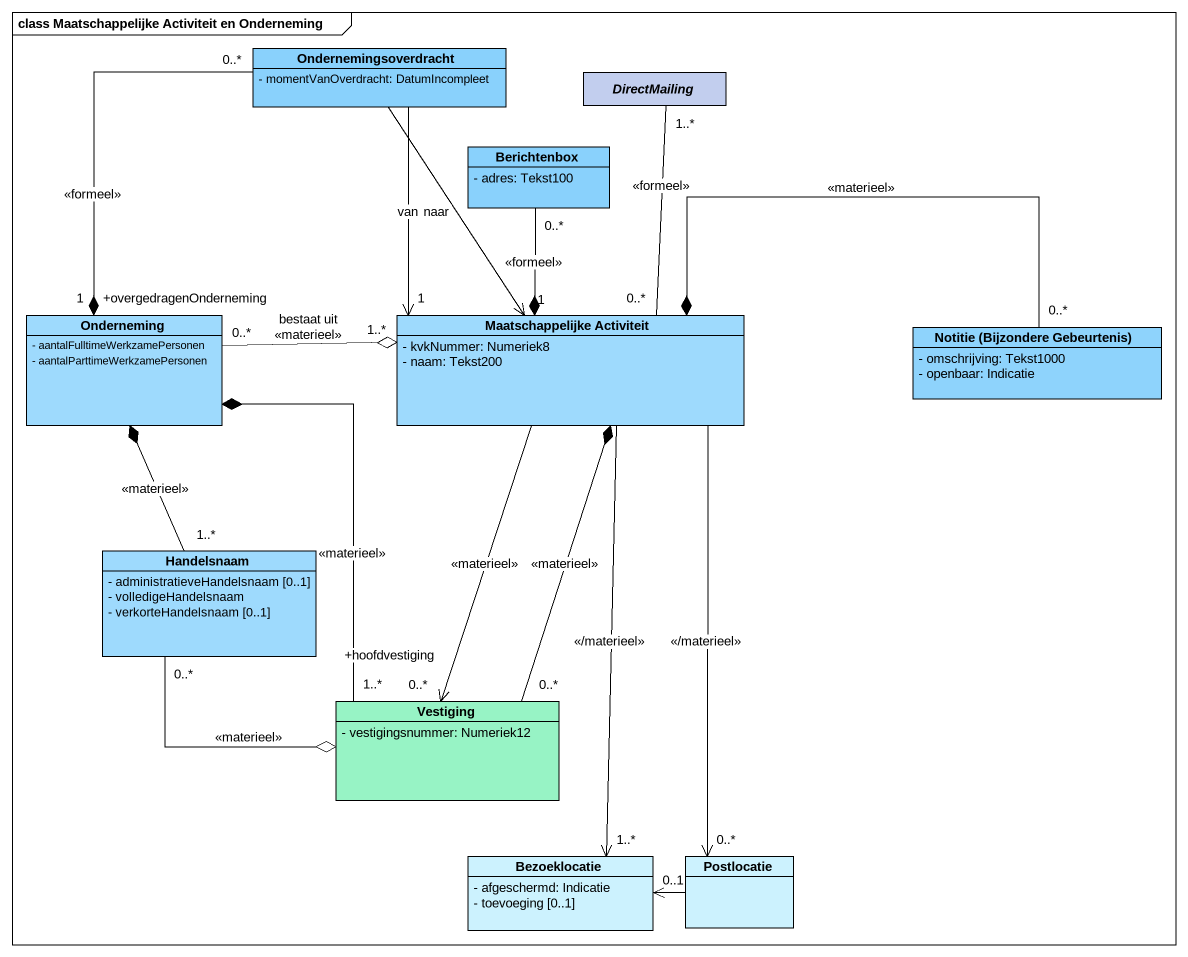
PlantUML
@startuml
mainframe class Maatschappelijke Activiteit en Onderneming
hide circle
hide empty members
skinparam classAttributeIconSize 0
class Ondernemingsoverdracht #89D1FC {
  - momentVanOverdracht: DatumIncompleet
}
abstract class DirectMailing #C2CEEE
class Berichtenbox #89D1FC {
  - adres: Tekst100
}
class Onderneming #9EDAFD {
  - aantalFulltimeWerkzamePersonen
  - aantalParttimeWerkzamePersonen
}
class "Maatschappelijke Activiteit" as Maatschappelijke_Activiteit #9EDAFD {
  - kvkNummer: Numeriek8
  - naam: Tekst200
}
class "Notitie (Bijzondere Gebeurtenis)" as Notitie_Bijzondere #8ED3FC {
  - omschrijving: Tekst1000
  - openbaar: Indicatie
}
class Handelsnaam #9EDAFD {
  - administratieveHandelsnaam [0..1]
  - volledigeHandelsnaam
  - verkorteHandelsnaam [0..1]
}
class Vestiging #97F3C5 {
  - vestigingsnummer: Numeriek12
}
class Bezoeklocatie #CCF2FE {
  - afgeschermd: Indicatie
  - toevoeging [0..1]
}
class Postlocatie #CCF2FE
Ondernemingsoverdracht "0..*" --* "+overgedragenOnderneming\n1" Onderneming : <<formeel>>
Ondernemingsoverdracht --> "1" Maatschappelijke_Activiteit : van
Ondernemingsoverdracht --> "1" Maatschappelijke_Activiteit : naar
DirectMailing "1..*" -- "0..*" Maatschappelijke_Activiteit : <<formeel>>
Berichtenbox "0..*" --* Maatschappelijke_Activiteit : <<formeel>>
Maatschappelijke_Activiteit "1..*" o-left- "0..*" Onderneming : bestaat uit\n<<materieel>>
Maatschappelijke_Activiteit --> "+hoofdvestiging\n0..*" Vestiging : <<materieel>>
Maatschappelijke_Activiteit --> "1..*" Bezoeklocatie : <</materieel>>
Maatschappelijke_Activiteit --> "0..*" Postlocatie : <</materieel>>
Notitie_Bijzondere "0..*" -left-* Maatschappelijke_Activiteit : <<materieel>>
Handelsnaam "1..*" -up-* Onderneming : <<materieel>>
Handelsnaam "0..*" --o Vestiging : <<materieel>>
Vestiging "1..*" -up-* Onderneming : <<materieel>>
Vestiging "0..*" -up-* Maatschappelijke_Activiteit : <<materieel>>
Postlocatie -left-> "0..1" Bezoeklocatie
@enduml
